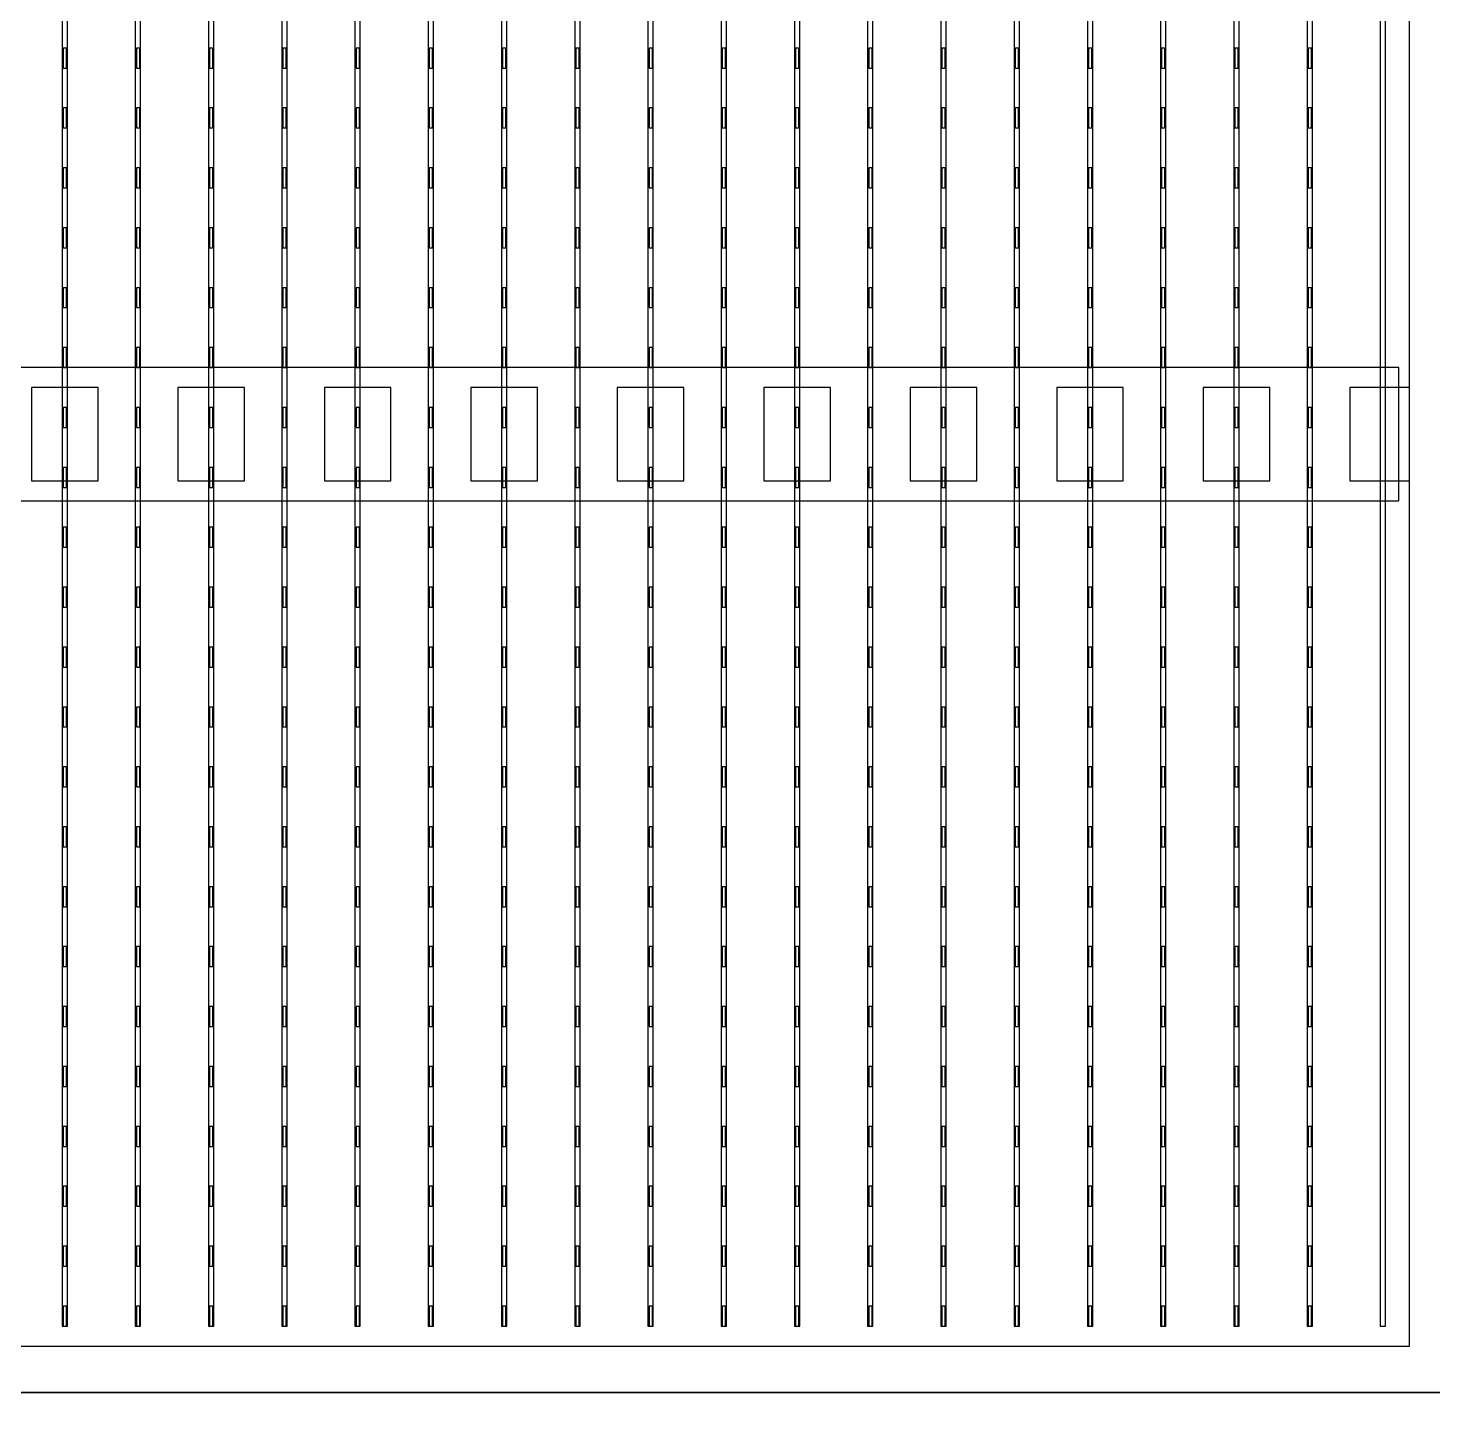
# Model space of a CAD drawing. Header units: millimetres. Extents: x -18 to 142, y -7 to 153.
# Drawn here: x 9.64 to 20.2, y 20.22 to 30.65 of the extents above; entities that cross this region are included whole.
import ezdxf

# ---------------------------------------------------------------- set-up
doc = ezdxf.new("R2010")
doc.units = ezdxf.units.MM
for name, color, linetype in [('BUSBARS', 3, 'Continuous'), ('CELLS', 5, 'Continuous'), ('CONTACT_PADS', 2, 'Continuous'), ('DICING', 4, 'Continuous'), ('FINGERS', 1, 'Continuous'), ('INSULATION', 2, 'Continuous')]:
    doc.layers.add(name, color=color, linetype=linetype)

msp = doc.modelspace()

# ---------------------------------------------------------------- linework, layer by layer
at = {"layer": 'BUSBARS'}
msp.add_lwpolyline([(19.94, 27.1), (19.94, 28.1), (-0.1, 28.1), (-0.1, 27.1), (19.94, 27.1)], close=True, dxfattribs=at)
at = {"layer": 'CELLS'}
for points in [[(20.37, 20.4), (20.37, 41.3), (-0.53, 41.3), (-0.53, 20.4), (20.37, 20.4)], [(20.37, -0.5), (20.37, 20.4), (-0.53, 20.4), (-0.53, -0.5), (20.37, -0.5)]]:
    msp.add_lwpolyline(points, close=True, dxfattribs=at)
at = {"layer": 'CONTACT_PADS'}
for points in [[(9.933, 30.35), (9.933, 30.5), (9.908, 30.5), (9.908, 30.35), (9.933, 30.35)], [(10.483, 30.35), (10.483, 30.5), (10.458, 30.5), (10.458, 30.35), (10.483, 30.35)], [(11.033, 30.35), (11.033, 30.5), (11.008, 30.5), (11.008, 30.35), (11.033, 30.35)], [(11.583, 30.35), (11.583, 30.5), (11.558, 30.5), (11.558, 30.35), (11.583, 30.35)], [(12.133, 30.35), (12.133, 30.5), (12.108, 30.5), (12.108, 30.35), (12.133, 30.35)], [(12.683, 30.35), (12.683, 30.5), (12.658, 30.5), (12.658, 30.35), (12.683, 30.35)], [(13.233, 30.35), (13.233, 30.5), (13.208, 30.5), (13.208, 30.35), (13.233, 30.35)], [(13.783, 30.35), (13.783, 30.5), (13.758, 30.5), (13.758, 30.35), (13.783, 30.35)], [(14.333, 30.35), (14.333, 30.5), (14.308, 30.5), (14.308, 30.35), (14.333, 30.35)], [(14.883, 30.35), (14.883, 30.5), (14.858, 30.5), (14.858, 30.35), (14.883, 30.35)], [(15.433, 30.35), (15.433, 30.5), (15.408, 30.5), (15.408, 30.35), (15.433, 30.35)], [(15.983, 30.35), (15.983, 30.5), (15.958, 30.5), (15.958, 30.35), (15.983, 30.35)], [(16.533, 30.35), (16.533, 30.5), (16.508, 30.5), (16.508, 30.35), (16.533, 30.35)], [(17.083, 30.35), (17.083, 30.5), (17.058, 30.5), (17.058, 30.35), (17.083, 30.35)], [(17.633, 30.35), (17.633, 30.5), (17.608, 30.5), (17.608, 30.35), (17.633, 30.35)], [(18.183, 30.35), (18.183, 30.5), (18.158, 30.5), (18.158, 30.35), (18.183, 30.35)], [(18.733, 30.35), (18.733, 30.5), (18.708, 30.5), (18.708, 30.35), (18.733, 30.35)], [(19.283, 30.35), (19.283, 30.5), (19.258, 30.5), (19.258, 30.35), (19.283, 30.35)], [(9.933, 29.9), (9.933, 30.05), (9.908, 30.05), (9.908, 29.9), (9.933, 29.9)], [(10.483, 29.9), (10.483, 30.05), (10.458, 30.05), (10.458, 29.9), (10.483, 29.9)], [(11.033, 29.9), (11.033, 30.05), (11.008, 30.05), (11.008, 29.9), (11.033, 29.9)], [(11.583, 29.9), (11.583, 30.05), (11.558, 30.05), (11.558, 29.9), (11.583, 29.9)], [(12.133, 29.9), (12.133, 30.05), (12.108, 30.05), (12.108, 29.9), (12.133, 29.9)], [(12.683, 29.9), (12.683, 30.05), (12.658, 30.05), (12.658, 29.9), (12.683, 29.9)], [(13.233, 29.9), (13.233, 30.05), (13.208, 30.05), (13.208, 29.9), (13.233, 29.9)], [(13.783, 29.9), (13.783, 30.05), (13.758, 30.05), (13.758, 29.9), (13.783, 29.9)], [(14.333, 29.9), (14.333, 30.05), (14.308, 30.05), (14.308, 29.9), (14.333, 29.9)], [(14.883, 29.9), (14.883, 30.05), (14.858, 30.05), (14.858, 29.9), (14.883, 29.9)], [(15.433, 29.9), (15.433, 30.05), (15.408, 30.05), (15.408, 29.9), (15.433, 29.9)], [(15.983, 29.9), (15.983, 30.05), (15.958, 30.05), (15.958, 29.9), (15.983, 29.9)], [(16.533, 29.9), (16.533, 30.05), (16.508, 30.05), (16.508, 29.9), (16.533, 29.9)], [(17.083, 29.9), (17.083, 30.05), (17.058, 30.05), (17.058, 29.9), (17.083, 29.9)], [(17.633, 29.9), (17.633, 30.05), (17.608, 30.05), (17.608, 29.9), (17.633, 29.9)], [(18.183, 29.9), (18.183, 30.05), (18.158, 30.05), (18.158, 29.9), (18.183, 29.9)], [(18.733, 29.9), (18.733, 30.05), (18.708, 30.05), (18.708, 29.9), (18.733, 29.9)], [(19.283, 29.9), (19.283, 30.05), (19.258, 30.05), (19.258, 29.9), (19.283, 29.9)], [(9.933, 29.45), (9.933, 29.6), (9.908, 29.6), (9.908, 29.45), (9.933, 29.45)], [(10.483, 29.45), (10.483, 29.6), (10.458, 29.6), (10.458, 29.45), (10.483, 29.45)], [(11.033, 29.45), (11.033, 29.6), (11.008, 29.6), (11.008, 29.45), (11.033, 29.45)], [(11.583, 29.45), (11.583, 29.6), (11.558, 29.6), (11.558, 29.45), (11.583, 29.45)], [(12.133, 29.45), (12.133, 29.6), (12.108, 29.6), (12.108, 29.45), (12.133, 29.45)], [(12.683, 29.45), (12.683, 29.6), (12.658, 29.6), (12.658, 29.45), (12.683, 29.45)], [(13.233, 29.45), (13.233, 29.6), (13.208, 29.6), (13.208, 29.45), (13.233, 29.45)], [(13.783, 29.45), (13.783, 29.6), (13.758, 29.6), (13.758, 29.45), (13.783, 29.45)], [(14.333, 29.45), (14.333, 29.6), (14.308, 29.6), (14.308, 29.45), (14.333, 29.45)], [(14.883, 29.45), (14.883, 29.6), (14.858, 29.6), (14.858, 29.45), (14.883, 29.45)], [(15.433, 29.45), (15.433, 29.6), (15.408, 29.6), (15.408, 29.45), (15.433, 29.45)], [(15.983, 29.45), (15.983, 29.6), (15.958, 29.6), (15.958, 29.45), (15.983, 29.45)], [(16.533, 29.45), (16.533, 29.6), (16.508, 29.6), (16.508, 29.45), (16.533, 29.45)], [(17.083, 29.45), (17.083, 29.6), (17.058, 29.6), (17.058, 29.45), (17.083, 29.45)], [(17.633, 29.45), (17.633, 29.6), (17.608, 29.6), (17.608, 29.45), (17.633, 29.45)], [(18.183, 29.45), (18.183, 29.6), (18.158, 29.6), (18.158, 29.45), (18.183, 29.45)], [(18.733, 29.45), (18.733, 29.6), (18.708, 29.6), (18.708, 29.45), (18.733, 29.45)], [(19.283, 29.45), (19.283, 29.6), (19.258, 29.6), (19.258, 29.45), (19.283, 29.45)], [(9.933, 29), (9.933, 29.15), (9.908, 29.15), (9.908, 29), (9.933, 29)], [(10.483, 29), (10.483, 29.15), (10.458, 29.15), (10.458, 29), (10.483, 29)], [(11.033, 29), (11.033, 29.15), (11.008, 29.15), (11.008, 29), (11.033, 29)], [(11.583, 29), (11.583, 29.15), (11.558, 29.15), (11.558, 29), (11.583, 29)], [(12.133, 29), (12.133, 29.15), (12.108, 29.15), (12.108, 29), (12.133, 29)], [(12.683, 29), (12.683, 29.15), (12.658, 29.15), (12.658, 29), (12.683, 29)], [(13.233, 29), (13.233, 29.15), (13.208, 29.15), (13.208, 29), (13.233, 29)], [(13.783, 29), (13.783, 29.15), (13.758, 29.15), (13.758, 29), (13.783, 29)], [(14.333, 29), (14.333, 29.15), (14.308, 29.15), (14.308, 29), (14.333, 29)], [(14.883, 29), (14.883, 29.15), (14.858, 29.15), (14.858, 29), (14.883, 29)], [(15.433, 29), (15.433, 29.15), (15.408, 29.15), (15.408, 29), (15.433, 29)], [(15.983, 29), (15.983, 29.15), (15.958, 29.15), (15.958, 29), (15.983, 29)], [(16.533, 29), (16.533, 29.15), (16.508, 29.15), (16.508, 29), (16.533, 29)], [(17.083, 29), (17.083, 29.15), (17.058, 29.15), (17.058, 29), (17.083, 29)], [(17.633, 29), (17.633, 29.15), (17.608, 29.15), (17.608, 29), (17.633, 29)], [(18.183, 29), (18.183, 29.15), (18.158, 29.15), (18.158, 29), (18.183, 29)], [(18.733, 29), (18.733, 29.15), (18.708, 29.15), (18.708, 29), (18.733, 29)], [(19.283, 29), (19.283, 29.15), (19.258, 29.15), (19.258, 29), (19.283, 29)], [(9.933, 28.55), (9.933, 28.7), (9.908, 28.7), (9.908, 28.55), (9.933, 28.55)], [(10.483, 28.55), (10.483, 28.7), (10.458, 28.7), (10.458, 28.55), (10.483, 28.55)], [(11.033, 28.55), (11.033, 28.7), (11.008, 28.7), (11.008, 28.55), (11.033, 28.55)], [(11.583, 28.55), (11.583, 28.7), (11.558, 28.7), (11.558, 28.55), (11.583, 28.55)], [(12.133, 28.55), (12.133, 28.7), (12.108, 28.7), (12.108, 28.55), (12.133, 28.55)], [(12.683, 28.55), (12.683, 28.7), (12.658, 28.7), (12.658, 28.55), (12.683, 28.55)], [(13.233, 28.55), (13.233, 28.7), (13.208, 28.7), (13.208, 28.55), (13.233, 28.55)], [(13.783, 28.55), (13.783, 28.7), (13.758, 28.7), (13.758, 28.55), (13.783, 28.55)], [(14.333, 28.55), (14.333, 28.7), (14.308, 28.7), (14.308, 28.55), (14.333, 28.55)], [(14.883, 28.55), (14.883, 28.7), (14.858, 28.7), (14.858, 28.55), (14.883, 28.55)], [(15.433, 28.55), (15.433, 28.7), (15.408, 28.7), (15.408, 28.55), (15.433, 28.55)], [(15.983, 28.55), (15.983, 28.7), (15.958, 28.7), (15.958, 28.55), (15.983, 28.55)], [(16.533, 28.55), (16.533, 28.7), (16.508, 28.7), (16.508, 28.55), (16.533, 28.55)], [(17.083, 28.55), (17.083, 28.7), (17.058, 28.7), (17.058, 28.55), (17.083, 28.55)], [(17.633, 28.55), (17.633, 28.7), (17.608, 28.7), (17.608, 28.55), (17.633, 28.55)], [(18.183, 28.55), (18.183, 28.7), (18.158, 28.7), (18.158, 28.55), (18.183, 28.55)], [(18.733, 28.55), (18.733, 28.7), (18.708, 28.7), (18.708, 28.55), (18.733, 28.55)], [(19.283, 28.55), (19.283, 28.7), (19.258, 28.7), (19.258, 28.55), (19.283, 28.55)], [(9.933, 28.1), (9.933, 28.25), (9.908, 28.25), (9.908, 28.1), (9.933, 28.1)], [(10.483, 28.1), (10.483, 28.25), (10.458, 28.25), (10.458, 28.1), (10.483, 28.1)], [(11.033, 28.1), (11.033, 28.25), (11.008, 28.25), (11.008, 28.1), (11.033, 28.1)], [(11.583, 28.1), (11.583, 28.25), (11.558, 28.25), (11.558, 28.1), (11.583, 28.1)], [(12.133, 28.1), (12.133, 28.25), (12.108, 28.25), (12.108, 28.1), (12.133, 28.1)], [(12.683, 28.1), (12.683, 28.25), (12.658, 28.25), (12.658, 28.1), (12.683, 28.1)], [(13.233, 28.1), (13.233, 28.25), (13.208, 28.25), (13.208, 28.1), (13.233, 28.1)], [(13.783, 28.1), (13.783, 28.25), (13.758, 28.25), (13.758, 28.1), (13.783, 28.1)], [(14.333, 28.1), (14.333, 28.25), (14.308, 28.25), (14.308, 28.1), (14.333, 28.1)], [(14.883, 28.1), (14.883, 28.25), (14.858, 28.25), (14.858, 28.1), (14.883, 28.1)], [(15.433, 28.1), (15.433, 28.25), (15.408, 28.25), (15.408, 28.1), (15.433, 28.1)], [(15.983, 28.1), (15.983, 28.25), (15.958, 28.25), (15.958, 28.1), (15.983, 28.1)], [(16.533, 28.1), (16.533, 28.25), (16.508, 28.25), (16.508, 28.1), (16.533, 28.1)], [(17.083, 28.1), (17.083, 28.25), (17.058, 28.25), (17.058, 28.1), (17.083, 28.1)], [(17.633, 28.1), (17.633, 28.25), (17.608, 28.25), (17.608, 28.1), (17.633, 28.1)], [(18.183, 28.1), (18.183, 28.25), (18.158, 28.25), (18.158, 28.1), (18.183, 28.1)], [(18.733, 28.1), (18.733, 28.25), (18.708, 28.25), (18.708, 28.1), (18.733, 28.1)], [(19.283, 28.1), (19.283, 28.25), (19.258, 28.25), (19.258, 28.1), (19.283, 28.1)], [(9.933, 27.65), (9.933, 27.8), (9.908, 27.8), (9.908, 27.65), (9.933, 27.65)], [(10.483, 27.65), (10.483, 27.8), (10.458, 27.8), (10.458, 27.65), (10.483, 27.65)], [(11.033, 27.65), (11.033, 27.8), (11.008, 27.8), (11.008, 27.65), (11.033, 27.65)], [(11.583, 27.65), (11.583, 27.8), (11.558, 27.8), (11.558, 27.65), (11.583, 27.65)], [(12.133, 27.65), (12.133, 27.8), (12.108, 27.8), (12.108, 27.65), (12.133, 27.65)], [(12.683, 27.65), (12.683, 27.8), (12.658, 27.8), (12.658, 27.65), (12.683, 27.65)], [(13.233, 27.65), (13.233, 27.8), (13.208, 27.8), (13.208, 27.65), (13.233, 27.65)], [(13.783, 27.65), (13.783, 27.8), (13.758, 27.8), (13.758, 27.65), (13.783, 27.65)], [(14.333, 27.65), (14.333, 27.8), (14.308, 27.8), (14.308, 27.65), (14.333, 27.65)], [(14.883, 27.65), (14.883, 27.8), (14.858, 27.8), (14.858, 27.65), (14.883, 27.65)], [(15.433, 27.65), (15.433, 27.8), (15.408, 27.8), (15.408, 27.65), (15.433, 27.65)], [(15.983, 27.65), (15.983, 27.8), (15.958, 27.8), (15.958, 27.65), (15.983, 27.65)], [(16.533, 27.65), (16.533, 27.8), (16.508, 27.8), (16.508, 27.65), (16.533, 27.65)], [(17.083, 27.65), (17.083, 27.8), (17.058, 27.8), (17.058, 27.65), (17.083, 27.65)], [(17.633, 27.65), (17.633, 27.8), (17.608, 27.8), (17.608, 27.65), (17.633, 27.65)], [(18.183, 27.65), (18.183, 27.8), (18.158, 27.8), (18.158, 27.65), (18.183, 27.65)], [(18.733, 27.65), (18.733, 27.8), (18.708, 27.8), (18.708, 27.65), (18.733, 27.65)], [(19.283, 27.65), (19.283, 27.8), (19.258, 27.8), (19.258, 27.65), (19.283, 27.65)], [(9.933, 27.2), (9.933, 27.35), (9.908, 27.35), (9.908, 27.2), (9.933, 27.2)], [(10.483, 27.2), (10.483, 27.35), (10.458, 27.35), (10.458, 27.2), (10.483, 27.2)], [(11.033, 27.2), (11.033, 27.35), (11.008, 27.35), (11.008, 27.2), (11.033, 27.2)], [(11.583, 27.2), (11.583, 27.35), (11.558, 27.35), (11.558, 27.2), (11.583, 27.2)], [(12.133, 27.2), (12.133, 27.35), (12.108, 27.35), (12.108, 27.2), (12.133, 27.2)], [(12.683, 27.2), (12.683, 27.35), (12.658, 27.35), (12.658, 27.2), (12.683, 27.2)], [(13.233, 27.2), (13.233, 27.35), (13.208, 27.35), (13.208, 27.2), (13.233, 27.2)], [(13.783, 27.2), (13.783, 27.35), (13.758, 27.35), (13.758, 27.2), (13.783, 27.2)], [(14.333, 27.2), (14.333, 27.35), (14.308, 27.35), (14.308, 27.2), (14.333, 27.2)], [(14.883, 27.2), (14.883, 27.35), (14.858, 27.35), (14.858, 27.2), (14.883, 27.2)], [(15.433, 27.2), (15.433, 27.35), (15.408, 27.35), (15.408, 27.2), (15.433, 27.2)], [(15.983, 27.2), (15.983, 27.35), (15.958, 27.35), (15.958, 27.2), (15.983, 27.2)], [(16.533, 27.2), (16.533, 27.35), (16.508, 27.35), (16.508, 27.2), (16.533, 27.2)], [(17.083, 27.2), (17.083, 27.35), (17.058, 27.35), (17.058, 27.2), (17.083, 27.2)], [(17.633, 27.2), (17.633, 27.35), (17.608, 27.35), (17.608, 27.2), (17.633, 27.2)], [(18.183, 27.2), (18.183, 27.35), (18.158, 27.35), (18.158, 27.2), (18.183, 27.2)], [(18.733, 27.2), (18.733, 27.35), (18.708, 27.35), (18.708, 27.2), (18.733, 27.2)], [(19.283, 27.2), (19.283, 27.35), (19.258, 27.35), (19.258, 27.2), (19.283, 27.2)], [(9.933, 26.75), (9.933, 26.9), (9.908, 26.9), (9.908, 26.75), (9.933, 26.75)], [(10.483, 26.75), (10.483, 26.9), (10.458, 26.9), (10.458, 26.75), (10.483, 26.75)], [(11.033, 26.75), (11.033, 26.9), (11.008, 26.9), (11.008, 26.75), (11.033, 26.75)], [(11.583, 26.75), (11.583, 26.9), (11.558, 26.9), (11.558, 26.75), (11.583, 26.75)], [(12.133, 26.75), (12.133, 26.9), (12.108, 26.9), (12.108, 26.75), (12.133, 26.75)], [(12.683, 26.75), (12.683, 26.9), (12.658, 26.9), (12.658, 26.75), (12.683, 26.75)], [(13.233, 26.75), (13.233, 26.9), (13.208, 26.9), (13.208, 26.75), (13.233, 26.75)], [(13.783, 26.75), (13.783, 26.9), (13.758, 26.9), (13.758, 26.75), (13.783, 26.75)], [(14.333, 26.75), (14.333, 26.9), (14.308, 26.9), (14.308, 26.75), (14.333, 26.75)], [(14.883, 26.75), (14.883, 26.9), (14.858, 26.9), (14.858, 26.75), (14.883, 26.75)], [(15.433, 26.75), (15.433, 26.9), (15.408, 26.9), (15.408, 26.75), (15.433, 26.75)], [(15.983, 26.75), (15.983, 26.9), (15.958, 26.9), (15.958, 26.75), (15.983, 26.75)], [(16.533, 26.75), (16.533, 26.9), (16.508, 26.9), (16.508, 26.75), (16.533, 26.75)], [(17.083, 26.75), (17.083, 26.9), (17.058, 26.9), (17.058, 26.75), (17.083, 26.75)], [(17.633, 26.75), (17.633, 26.9), (17.608, 26.9), (17.608, 26.75), (17.633, 26.75)], [(18.183, 26.75), (18.183, 26.9), (18.158, 26.9), (18.158, 26.75), (18.183, 26.75)], [(18.733, 26.75), (18.733, 26.9), (18.708, 26.9), (18.708, 26.75), (18.733, 26.75)], [(19.283, 26.75), (19.283, 26.9), (19.258, 26.9), (19.258, 26.75), (19.283, 26.75)], [(9.933, 26.3), (9.933, 26.45), (9.908, 26.45), (9.908, 26.3), (9.933, 26.3)], [(10.483, 26.3), (10.483, 26.45), (10.458, 26.45), (10.458, 26.3), (10.483, 26.3)], [(11.033, 26.3), (11.033, 26.45), (11.008, 26.45), (11.008, 26.3), (11.033, 26.3)], [(11.583, 26.3), (11.583, 26.45), (11.558, 26.45), (11.558, 26.3), (11.583, 26.3)], [(12.133, 26.3), (12.133, 26.45), (12.108, 26.45), (12.108, 26.3), (12.133, 26.3)], [(12.683, 26.3), (12.683, 26.45), (12.658, 26.45), (12.658, 26.3), (12.683, 26.3)], [(13.233, 26.3), (13.233, 26.45), (13.208, 26.45), (13.208, 26.3), (13.233, 26.3)], [(13.783, 26.3), (13.783, 26.45), (13.758, 26.45), (13.758, 26.3), (13.783, 26.3)], [(14.333, 26.3), (14.333, 26.45), (14.308, 26.45), (14.308, 26.3), (14.333, 26.3)], [(14.883, 26.3), (14.883, 26.45), (14.858, 26.45), (14.858, 26.3), (14.883, 26.3)], [(15.433, 26.3), (15.433, 26.45), (15.408, 26.45), (15.408, 26.3), (15.433, 26.3)], [(15.983, 26.3), (15.983, 26.45), (15.958, 26.45), (15.958, 26.3), (15.983, 26.3)], [(16.533, 26.3), (16.533, 26.45), (16.508, 26.45), (16.508, 26.3), (16.533, 26.3)], [(17.083, 26.3), (17.083, 26.45), (17.058, 26.45), (17.058, 26.3), (17.083, 26.3)], [(17.633, 26.3), (17.633, 26.45), (17.608, 26.45), (17.608, 26.3), (17.633, 26.3)], [(18.183, 26.3), (18.183, 26.45), (18.158, 26.45), (18.158, 26.3), (18.183, 26.3)], [(18.733, 26.3), (18.733, 26.45), (18.708, 26.45), (18.708, 26.3), (18.733, 26.3)], [(19.283, 26.3), (19.283, 26.45), (19.258, 26.45), (19.258, 26.3), (19.283, 26.3)], [(9.933, 25.85), (9.933, 26), (9.908, 26), (9.908, 25.85), (9.933, 25.85)], [(10.483, 25.85), (10.483, 26), (10.458, 26), (10.458, 25.85), (10.483, 25.85)], [(11.033, 25.85), (11.033, 26), (11.008, 26), (11.008, 25.85), (11.033, 25.85)], [(11.583, 25.85), (11.583, 26), (11.558, 26), (11.558, 25.85), (11.583, 25.85)], [(12.133, 25.85), (12.133, 26), (12.108, 26), (12.108, 25.85), (12.133, 25.85)], [(12.683, 25.85), (12.683, 26), (12.658, 26), (12.658, 25.85), (12.683, 25.85)], [(13.233, 25.85), (13.233, 26), (13.208, 26), (13.208, 25.85), (13.233, 25.85)], [(13.783, 25.85), (13.783, 26), (13.758, 26), (13.758, 25.85), (13.783, 25.85)], [(14.333, 25.85), (14.333, 26), (14.308, 26), (14.308, 25.85), (14.333, 25.85)], [(14.883, 25.85), (14.883, 26), (14.858, 26), (14.858, 25.85), (14.883, 25.85)], [(15.433, 25.85), (15.433, 26), (15.408, 26), (15.408, 25.85), (15.433, 25.85)], [(15.983, 25.85), (15.983, 26), (15.958, 26), (15.958, 25.85), (15.983, 25.85)], [(16.533, 25.85), (16.533, 26), (16.508, 26), (16.508, 25.85), (16.533, 25.85)], [(17.083, 25.85), (17.083, 26), (17.058, 26), (17.058, 25.85), (17.083, 25.85)], [(17.633, 25.85), (17.633, 26), (17.608, 26), (17.608, 25.85), (17.633, 25.85)], [(18.183, 25.85), (18.183, 26), (18.158, 26), (18.158, 25.85), (18.183, 25.85)], [(18.733, 25.85), (18.733, 26), (18.708, 26), (18.708, 25.85), (18.733, 25.85)], [(19.283, 25.85), (19.283, 26), (19.258, 26), (19.258, 25.85), (19.283, 25.85)], [(9.933, 25.4), (9.933, 25.55), (9.908, 25.55), (9.908, 25.4), (9.933, 25.4)], [(10.483, 25.4), (10.483, 25.55), (10.458, 25.55), (10.458, 25.4), (10.483, 25.4)], [(11.033, 25.4), (11.033, 25.55), (11.008, 25.55), (11.008, 25.4), (11.033, 25.4)], [(11.583, 25.4), (11.583, 25.55), (11.558, 25.55), (11.558, 25.4), (11.583, 25.4)], [(12.133, 25.4), (12.133, 25.55), (12.108, 25.55), (12.108, 25.4), (12.133, 25.4)], [(12.683, 25.4), (12.683, 25.55), (12.658, 25.55), (12.658, 25.4), (12.683, 25.4)], [(13.233, 25.4), (13.233, 25.55), (13.208, 25.55), (13.208, 25.4), (13.233, 25.4)], [(13.783, 25.4), (13.783, 25.55), (13.758, 25.55), (13.758, 25.4), (13.783, 25.4)], [(14.333, 25.4), (14.333, 25.55), (14.308, 25.55), (14.308, 25.4), (14.333, 25.4)], [(14.883, 25.4), (14.883, 25.55), (14.858, 25.55), (14.858, 25.4), (14.883, 25.4)], [(15.433, 25.4), (15.433, 25.55), (15.408, 25.55), (15.408, 25.4), (15.433, 25.4)], [(15.983, 25.4), (15.983, 25.55), (15.958, 25.55), (15.958, 25.4), (15.983, 25.4)], [(16.533, 25.4), (16.533, 25.55), (16.508, 25.55), (16.508, 25.4), (16.533, 25.4)], [(17.083, 25.4), (17.083, 25.55), (17.058, 25.55), (17.058, 25.4), (17.083, 25.4)], [(17.633, 25.4), (17.633, 25.55), (17.608, 25.55), (17.608, 25.4), (17.633, 25.4)], [(18.183, 25.4), (18.183, 25.55), (18.158, 25.55), (18.158, 25.4), (18.183, 25.4)], [(18.733, 25.4), (18.733, 25.55), (18.708, 25.55), (18.708, 25.4), (18.733, 25.4)], [(19.283, 25.4), (19.283, 25.55), (19.258, 25.55), (19.258, 25.4), (19.283, 25.4)], [(9.933, 24.95), (9.933, 25.1), (9.908, 25.1), (9.908, 24.95), (9.933, 24.95)], [(10.483, 24.95), (10.483, 25.1), (10.458, 25.1), (10.458, 24.95), (10.483, 24.95)], [(11.033, 24.95), (11.033, 25.1), (11.008, 25.1), (11.008, 24.95), (11.033, 24.95)], [(11.583, 24.95), (11.583, 25.1), (11.558, 25.1), (11.558, 24.95), (11.583, 24.95)], [(12.133, 24.95), (12.133, 25.1), (12.108, 25.1), (12.108, 24.95), (12.133, 24.95)], [(12.683, 24.95), (12.683, 25.1), (12.658, 25.1), (12.658, 24.95), (12.683, 24.95)], [(13.233, 24.95), (13.233, 25.1), (13.208, 25.1), (13.208, 24.95), (13.233, 24.95)], [(13.783, 24.95), (13.783, 25.1), (13.758, 25.1), (13.758, 24.95), (13.783, 24.95)], [(14.333, 24.95), (14.333, 25.1), (14.308, 25.1), (14.308, 24.95), (14.333, 24.95)], [(14.883, 24.95), (14.883, 25.1), (14.858, 25.1), (14.858, 24.95), (14.883, 24.95)], [(15.433, 24.95), (15.433, 25.1), (15.408, 25.1), (15.408, 24.95), (15.433, 24.95)], [(15.983, 24.95), (15.983, 25.1), (15.958, 25.1), (15.958, 24.95), (15.983, 24.95)], [(16.533, 24.95), (16.533, 25.1), (16.508, 25.1), (16.508, 24.95), (16.533, 24.95)], [(17.083, 24.95), (17.083, 25.1), (17.058, 25.1), (17.058, 24.95), (17.083, 24.95)], [(17.633, 24.95), (17.633, 25.1), (17.608, 25.1), (17.608, 24.95), (17.633, 24.95)], [(18.183, 24.95), (18.183, 25.1), (18.158, 25.1), (18.158, 24.95), (18.183, 24.95)], [(18.733, 24.95), (18.733, 25.1), (18.708, 25.1), (18.708, 24.95), (18.733, 24.95)], [(19.283, 24.95), (19.283, 25.1), (19.258, 25.1), (19.258, 24.95), (19.283, 24.95)], [(9.933, 24.5), (9.933, 24.65), (9.908, 24.65), (9.908, 24.5), (9.933, 24.5)], [(10.483, 24.5), (10.483, 24.65), (10.458, 24.65), (10.458, 24.5), (10.483, 24.5)], [(11.033, 24.5), (11.033, 24.65), (11.008, 24.65), (11.008, 24.5), (11.033, 24.5)], [(11.583, 24.5), (11.583, 24.65), (11.558, 24.65), (11.558, 24.5), (11.583, 24.5)], [(12.133, 24.5), (12.133, 24.65), (12.108, 24.65), (12.108, 24.5), (12.133, 24.5)], [(12.683, 24.5), (12.683, 24.65), (12.658, 24.65), (12.658, 24.5), (12.683, 24.5)], [(13.233, 24.5), (13.233, 24.65), (13.208, 24.65), (13.208, 24.5), (13.233, 24.5)], [(13.783, 24.5), (13.783, 24.65), (13.758, 24.65), (13.758, 24.5), (13.783, 24.5)], [(14.333, 24.5), (14.333, 24.65), (14.308, 24.65), (14.308, 24.5), (14.333, 24.5)], [(14.883, 24.5), (14.883, 24.65), (14.858, 24.65), (14.858, 24.5), (14.883, 24.5)], [(15.433, 24.5), (15.433, 24.65), (15.408, 24.65), (15.408, 24.5), (15.433, 24.5)], [(15.983, 24.5), (15.983, 24.65), (15.958, 24.65), (15.958, 24.5), (15.983, 24.5)], [(16.533, 24.5), (16.533, 24.65), (16.508, 24.65), (16.508, 24.5), (16.533, 24.5)], [(17.083, 24.5), (17.083, 24.65), (17.058, 24.65), (17.058, 24.5), (17.083, 24.5)], [(17.633, 24.5), (17.633, 24.65), (17.608, 24.65), (17.608, 24.5), (17.633, 24.5)], [(18.183, 24.5), (18.183, 24.65), (18.158, 24.65), (18.158, 24.5), (18.183, 24.5)], [(18.733, 24.5), (18.733, 24.65), (18.708, 24.65), (18.708, 24.5), (18.733, 24.5)], [(19.283, 24.5), (19.283, 24.65), (19.258, 24.65), (19.258, 24.5), (19.283, 24.5)], [(9.933, 24.05), (9.933, 24.2), (9.908, 24.2), (9.908, 24.05), (9.933, 24.05)], [(10.483, 24.05), (10.483, 24.2), (10.458, 24.2), (10.458, 24.05), (10.483, 24.05)], [(11.033, 24.05), (11.033, 24.2), (11.008, 24.2), (11.008, 24.05), (11.033, 24.05)], [(11.583, 24.05), (11.583, 24.2), (11.558, 24.2), (11.558, 24.05), (11.583, 24.05)], [(12.133, 24.05), (12.133, 24.2), (12.108, 24.2), (12.108, 24.05), (12.133, 24.05)], [(12.683, 24.05), (12.683, 24.2), (12.658, 24.2), (12.658, 24.05), (12.683, 24.05)], [(13.233, 24.05), (13.233, 24.2), (13.208, 24.2), (13.208, 24.05), (13.233, 24.05)], [(13.783, 24.05), (13.783, 24.2), (13.758, 24.2), (13.758, 24.05), (13.783, 24.05)], [(14.333, 24.05), (14.333, 24.2), (14.308, 24.2), (14.308, 24.05), (14.333, 24.05)], [(14.883, 24.05), (14.883, 24.2), (14.858, 24.2), (14.858, 24.05), (14.883, 24.05)], [(15.433, 24.05), (15.433, 24.2), (15.408, 24.2), (15.408, 24.05), (15.433, 24.05)], [(15.983, 24.05), (15.983, 24.2), (15.958, 24.2), (15.958, 24.05), (15.983, 24.05)], [(16.533, 24.05), (16.533, 24.2), (16.508, 24.2), (16.508, 24.05), (16.533, 24.05)], [(17.083, 24.05), (17.083, 24.2), (17.058, 24.2), (17.058, 24.05), (17.083, 24.05)], [(17.633, 24.05), (17.633, 24.2), (17.608, 24.2), (17.608, 24.05), (17.633, 24.05)], [(18.183, 24.05), (18.183, 24.2), (18.158, 24.2), (18.158, 24.05), (18.183, 24.05)], [(18.733, 24.05), (18.733, 24.2), (18.708, 24.2), (18.708, 24.05), (18.733, 24.05)], [(19.283, 24.05), (19.283, 24.2), (19.258, 24.2), (19.258, 24.05), (19.283, 24.05)], [(9.933, 23.6), (9.933, 23.75), (9.908, 23.75), (9.908, 23.6), (9.933, 23.6)], [(10.483, 23.6), (10.483, 23.75), (10.458, 23.75), (10.458, 23.6), (10.483, 23.6)], [(11.033, 23.6), (11.033, 23.75), (11.008, 23.75), (11.008, 23.6), (11.033, 23.6)], [(11.583, 23.6), (11.583, 23.75), (11.558, 23.75), (11.558, 23.6), (11.583, 23.6)], [(12.133, 23.6), (12.133, 23.75), (12.108, 23.75), (12.108, 23.6), (12.133, 23.6)], [(12.683, 23.6), (12.683, 23.75), (12.658, 23.75), (12.658, 23.6), (12.683, 23.6)], [(13.233, 23.6), (13.233, 23.75), (13.208, 23.75), (13.208, 23.6), (13.233, 23.6)], [(13.783, 23.6), (13.783, 23.75), (13.758, 23.75), (13.758, 23.6), (13.783, 23.6)], [(14.333, 23.6), (14.333, 23.75), (14.308, 23.75), (14.308, 23.6), (14.333, 23.6)], [(14.883, 23.6), (14.883, 23.75), (14.858, 23.75), (14.858, 23.6), (14.883, 23.6)], [(15.433, 23.6), (15.433, 23.75), (15.408, 23.75), (15.408, 23.6), (15.433, 23.6)], [(15.983, 23.6), (15.983, 23.75), (15.958, 23.75), (15.958, 23.6), (15.983, 23.6)], [(16.533, 23.6), (16.533, 23.75), (16.508, 23.75), (16.508, 23.6), (16.533, 23.6)], [(17.083, 23.6), (17.083, 23.75), (17.058, 23.75), (17.058, 23.6), (17.083, 23.6)], [(17.633, 23.6), (17.633, 23.75), (17.608, 23.75), (17.608, 23.6), (17.633, 23.6)], [(18.183, 23.6), (18.183, 23.75), (18.158, 23.75), (18.158, 23.6), (18.183, 23.6)], [(18.733, 23.6), (18.733, 23.75), (18.708, 23.75), (18.708, 23.6), (18.733, 23.6)], [(19.283, 23.6), (19.283, 23.75), (19.258, 23.75), (19.258, 23.6), (19.283, 23.6)], [(9.933, 23.15), (9.933, 23.3), (9.908, 23.3), (9.908, 23.15), (9.933, 23.15)], [(10.483, 23.15), (10.483, 23.3), (10.458, 23.3), (10.458, 23.15), (10.483, 23.15)], [(11.033, 23.15), (11.033, 23.3), (11.008, 23.3), (11.008, 23.15), (11.033, 23.15)], [(11.583, 23.15), (11.583, 23.3), (11.558, 23.3), (11.558, 23.15), (11.583, 23.15)], [(12.133, 23.15), (12.133, 23.3), (12.108, 23.3), (12.108, 23.15), (12.133, 23.15)], [(12.683, 23.15), (12.683, 23.3), (12.658, 23.3), (12.658, 23.15), (12.683, 23.15)], [(13.233, 23.15), (13.233, 23.3), (13.208, 23.3), (13.208, 23.15), (13.233, 23.15)], [(13.783, 23.15), (13.783, 23.3), (13.758, 23.3), (13.758, 23.15), (13.783, 23.15)], [(14.333, 23.15), (14.333, 23.3), (14.308, 23.3), (14.308, 23.15), (14.333, 23.15)], [(14.883, 23.15), (14.883, 23.3), (14.858, 23.3), (14.858, 23.15), (14.883, 23.15)], [(15.433, 23.15), (15.433, 23.3), (15.408, 23.3), (15.408, 23.15), (15.433, 23.15)], [(15.983, 23.15), (15.983, 23.3), (15.958, 23.3), (15.958, 23.15), (15.983, 23.15)], [(16.533, 23.15), (16.533, 23.3), (16.508, 23.3), (16.508, 23.15), (16.533, 23.15)], [(17.083, 23.15), (17.083, 23.3), (17.058, 23.3), (17.058, 23.15), (17.083, 23.15)], [(17.633, 23.15), (17.633, 23.3), (17.608, 23.3), (17.608, 23.15), (17.633, 23.15)], [(18.183, 23.15), (18.183, 23.3), (18.158, 23.3), (18.158, 23.15), (18.183, 23.15)], [(18.733, 23.15), (18.733, 23.3), (18.708, 23.3), (18.708, 23.15), (18.733, 23.15)], [(19.283, 23.15), (19.283, 23.3), (19.258, 23.3), (19.258, 23.15), (19.283, 23.15)], [(9.933, 22.7), (9.933, 22.85), (9.908, 22.85), (9.908, 22.7), (9.933, 22.7)], [(10.483, 22.7), (10.483, 22.85), (10.458, 22.85), (10.458, 22.7), (10.483, 22.7)], [(11.033, 22.7), (11.033, 22.85), (11.008, 22.85), (11.008, 22.7), (11.033, 22.7)], [(11.583, 22.7), (11.583, 22.85), (11.558, 22.85), (11.558, 22.7), (11.583, 22.7)], [(12.133, 22.7), (12.133, 22.85), (12.108, 22.85), (12.108, 22.7), (12.133, 22.7)], [(12.683, 22.7), (12.683, 22.85), (12.658, 22.85), (12.658, 22.7), (12.683, 22.7)], [(13.233, 22.7), (13.233, 22.85), (13.208, 22.85), (13.208, 22.7), (13.233, 22.7)], [(13.783, 22.7), (13.783, 22.85), (13.758, 22.85), (13.758, 22.7), (13.783, 22.7)], [(14.333, 22.7), (14.333, 22.85), (14.308, 22.85), (14.308, 22.7), (14.333, 22.7)], [(14.883, 22.7), (14.883, 22.85), (14.858, 22.85), (14.858, 22.7), (14.883, 22.7)], [(15.433, 22.7), (15.433, 22.85), (15.408, 22.85), (15.408, 22.7), (15.433, 22.7)], [(15.983, 22.7), (15.983, 22.85), (15.958, 22.85), (15.958, 22.7), (15.983, 22.7)], [(16.533, 22.7), (16.533, 22.85), (16.508, 22.85), (16.508, 22.7), (16.533, 22.7)], [(17.083, 22.7), (17.083, 22.85), (17.058, 22.85), (17.058, 22.7), (17.083, 22.7)], [(17.633, 22.7), (17.633, 22.85), (17.608, 22.85), (17.608, 22.7), (17.633, 22.7)], [(18.183, 22.7), (18.183, 22.85), (18.158, 22.85), (18.158, 22.7), (18.183, 22.7)], [(18.733, 22.7), (18.733, 22.85), (18.708, 22.85), (18.708, 22.7), (18.733, 22.7)], [(19.283, 22.7), (19.283, 22.85), (19.258, 22.85), (19.258, 22.7), (19.283, 22.7)], [(9.933, 22.25), (9.933, 22.4), (9.908, 22.4), (9.908, 22.25), (9.933, 22.25)], [(10.483, 22.25), (10.483, 22.4), (10.458, 22.4), (10.458, 22.25), (10.483, 22.25)], [(11.033, 22.25), (11.033, 22.4), (11.008, 22.4), (11.008, 22.25), (11.033, 22.25)], [(11.583, 22.25), (11.583, 22.4), (11.558, 22.4), (11.558, 22.25), (11.583, 22.25)], [(12.133, 22.25), (12.133, 22.4), (12.108, 22.4), (12.108, 22.25), (12.133, 22.25)], [(12.683, 22.25), (12.683, 22.4), (12.658, 22.4), (12.658, 22.25), (12.683, 22.25)], [(13.233, 22.25), (13.233, 22.4), (13.208, 22.4), (13.208, 22.25), (13.233, 22.25)], [(13.783, 22.25), (13.783, 22.4), (13.758, 22.4), (13.758, 22.25), (13.783, 22.25)], [(14.333, 22.25), (14.333, 22.4), (14.308, 22.4), (14.308, 22.25), (14.333, 22.25)], [(14.883, 22.25), (14.883, 22.4), (14.858, 22.4), (14.858, 22.25), (14.883, 22.25)], [(15.433, 22.25), (15.433, 22.4), (15.408, 22.4), (15.408, 22.25), (15.433, 22.25)], [(15.983, 22.25), (15.983, 22.4), (15.958, 22.4), (15.958, 22.25), (15.983, 22.25)], [(16.533, 22.25), (16.533, 22.4), (16.508, 22.4), (16.508, 22.25), (16.533, 22.25)], [(17.083, 22.25), (17.083, 22.4), (17.058, 22.4), (17.058, 22.25), (17.083, 22.25)], [(17.633, 22.25), (17.633, 22.4), (17.608, 22.4), (17.608, 22.25), (17.633, 22.25)], [(18.183, 22.25), (18.183, 22.4), (18.158, 22.4), (18.158, 22.25), (18.183, 22.25)], [(18.733, 22.25), (18.733, 22.4), (18.708, 22.4), (18.708, 22.25), (18.733, 22.25)], [(19.283, 22.25), (19.283, 22.4), (19.258, 22.4), (19.258, 22.25), (19.283, 22.25)], [(9.933, 21.8), (9.933, 21.95), (9.908, 21.95), (9.908, 21.8), (9.933, 21.8)], [(10.483, 21.8), (10.483, 21.95), (10.458, 21.95), (10.458, 21.8), (10.483, 21.8)], [(11.033, 21.8), (11.033, 21.95), (11.008, 21.95), (11.008, 21.8), (11.033, 21.8)], [(11.583, 21.8), (11.583, 21.95), (11.558, 21.95), (11.558, 21.8), (11.583, 21.8)], [(12.133, 21.8), (12.133, 21.95), (12.108, 21.95), (12.108, 21.8), (12.133, 21.8)], [(12.683, 21.8), (12.683, 21.95), (12.658, 21.95), (12.658, 21.8), (12.683, 21.8)], [(13.233, 21.8), (13.233, 21.95), (13.208, 21.95), (13.208, 21.8), (13.233, 21.8)], [(13.783, 21.8), (13.783, 21.95), (13.758, 21.95), (13.758, 21.8), (13.783, 21.8)], [(14.333, 21.8), (14.333, 21.95), (14.308, 21.95), (14.308, 21.8), (14.333, 21.8)], [(14.883, 21.8), (14.883, 21.95), (14.858, 21.95), (14.858, 21.8), (14.883, 21.8)], [(15.433, 21.8), (15.433, 21.95), (15.408, 21.95), (15.408, 21.8), (15.433, 21.8)], [(15.983, 21.8), (15.983, 21.95), (15.958, 21.95), (15.958, 21.8), (15.983, 21.8)], [(16.533, 21.8), (16.533, 21.95), (16.508, 21.95), (16.508, 21.8), (16.533, 21.8)], [(17.083, 21.8), (17.083, 21.95), (17.058, 21.95), (17.058, 21.8), (17.083, 21.8)], [(17.633, 21.8), (17.633, 21.95), (17.608, 21.95), (17.608, 21.8), (17.633, 21.8)], [(18.183, 21.8), (18.183, 21.95), (18.158, 21.95), (18.158, 21.8), (18.183, 21.8)], [(18.733, 21.8), (18.733, 21.95), (18.708, 21.95), (18.708, 21.8), (18.733, 21.8)], [(19.283, 21.8), (19.283, 21.95), (19.258, 21.95), (19.258, 21.8), (19.283, 21.8)], [(9.933, 21.35), (9.933, 21.5), (9.908, 21.5), (9.908, 21.35), (9.933, 21.35)], [(10.483, 21.35), (10.483, 21.5), (10.458, 21.5), (10.458, 21.35), (10.483, 21.35)], [(11.033, 21.35), (11.033, 21.5), (11.008, 21.5), (11.008, 21.35), (11.033, 21.35)], [(11.583, 21.35), (11.583, 21.5), (11.558, 21.5), (11.558, 21.35), (11.583, 21.35)], [(12.133, 21.35), (12.133, 21.5), (12.108, 21.5), (12.108, 21.35), (12.133, 21.35)], [(12.683, 21.35), (12.683, 21.5), (12.658, 21.5), (12.658, 21.35), (12.683, 21.35)], [(13.233, 21.35), (13.233, 21.5), (13.208, 21.5), (13.208, 21.35), (13.233, 21.35)], [(13.783, 21.35), (13.783, 21.5), (13.758, 21.5), (13.758, 21.35), (13.783, 21.35)], [(14.333, 21.35), (14.333, 21.5), (14.308, 21.5), (14.308, 21.35), (14.333, 21.35)], [(14.883, 21.35), (14.883, 21.5), (14.858, 21.5), (14.858, 21.35), (14.883, 21.35)], [(15.433, 21.35), (15.433, 21.5), (15.408, 21.5), (15.408, 21.35), (15.433, 21.35)], [(15.983, 21.35), (15.983, 21.5), (15.958, 21.5), (15.958, 21.35), (15.983, 21.35)], [(16.533, 21.35), (16.533, 21.5), (16.508, 21.5), (16.508, 21.35), (16.533, 21.35)], [(17.083, 21.35), (17.083, 21.5), (17.058, 21.5), (17.058, 21.35), (17.083, 21.35)], [(17.633, 21.35), (17.633, 21.5), (17.608, 21.5), (17.608, 21.35), (17.633, 21.35)], [(18.183, 21.35), (18.183, 21.5), (18.158, 21.5), (18.158, 21.35), (18.183, 21.35)], [(18.733, 21.35), (18.733, 21.5), (18.708, 21.5), (18.708, 21.35), (18.733, 21.35)], [(19.283, 21.35), (19.283, 21.5), (19.258, 21.5), (19.258, 21.35), (19.283, 21.35)], [(9.933, 20.9), (9.933, 21.05), (9.908, 21.05), (9.908, 20.9), (9.933, 20.9)], [(10.483, 20.9), (10.483, 21.05), (10.458, 21.05), (10.458, 20.9), (10.483, 20.9)], [(11.033, 20.9), (11.033, 21.05), (11.008, 21.05), (11.008, 20.9), (11.033, 20.9)], [(11.583, 20.9), (11.583, 21.05), (11.558, 21.05), (11.558, 20.9), (11.583, 20.9)], [(12.133, 20.9), (12.133, 21.05), (12.108, 21.05), (12.108, 20.9), (12.133, 20.9)], [(12.683, 20.9), (12.683, 21.05), (12.658, 21.05), (12.658, 20.9), (12.683, 20.9)], [(13.233, 20.9), (13.233, 21.05), (13.208, 21.05), (13.208, 20.9), (13.233, 20.9)], [(13.783, 20.9), (13.783, 21.05), (13.758, 21.05), (13.758, 20.9), (13.783, 20.9)], [(14.333, 20.9), (14.333, 21.05), (14.308, 21.05), (14.308, 20.9), (14.333, 20.9)], [(14.883, 20.9), (14.883, 21.05), (14.858, 21.05), (14.858, 20.9), (14.883, 20.9)], [(15.433, 20.9), (15.433, 21.05), (15.408, 21.05), (15.408, 20.9), (15.433, 20.9)], [(15.983, 20.9), (15.983, 21.05), (15.958, 21.05), (15.958, 20.9), (15.983, 20.9)], [(16.533, 20.9), (16.533, 21.05), (16.508, 21.05), (16.508, 20.9), (16.533, 20.9)], [(17.083, 20.9), (17.083, 21.05), (17.058, 21.05), (17.058, 20.9), (17.083, 20.9)], [(17.633, 20.9), (17.633, 21.05), (17.608, 21.05), (17.608, 20.9), (17.633, 20.9)], [(18.183, 20.9), (18.183, 21.05), (18.158, 21.05), (18.158, 20.9), (18.183, 20.9)], [(18.733, 20.9), (18.733, 21.05), (18.708, 21.05), (18.708, 20.9), (18.733, 20.9)], [(19.283, 20.9), (19.283, 21.05), (19.258, 21.05), (19.258, 20.9), (19.283, 20.9)]]:
    msp.add_lwpolyline(points, close=True, dxfattribs=at)
at = {"layer": 'DICING'}
for q in [(37.67, 20.4), (58.57, 20.4), (79.47, 20.4), (100.37, 20.4), (121.27, 20.4), (142.17, 20.4), (142.17, 20.4), (142.17, 20.4), (142.17, 20.4), (142.17, 20.4), (142.17, 20.4), (142.17, 20.4), (142.17, 20.4), (142.17, 20.4), (142.17, 20.4), (142.17, 20.4), (142.17, 20.4), (142.17, 20.4), (142.17, 20.4), (142.17, 20.4), (142.17, 20.4), (142.17, 20.4), (142.17, 20.4), (142.17, 20.4), (142.17, 20.4), (142.17, 20.4), (142.17, 20.4), (142.17, 20.4), (142.17, 20.4), (142.17, 20.4), (142.17, 20.4), (142.17, 20.4), (142.17, 20.4), (142.17, 20.4), (142.17, 20.4), (142.17, 20.4), (142.17, 20.4), (142.17, 20.4), (142.17, 20.4), (142.17, 20.4), (142.17, 20.4), (142.17, 20.4)]:
    msp.add_line((-17.83, 20.4), q, dxfattribs=at)
at = {"layer": 'FINGERS'}
for points in [[(9.94, 20.9), (9.94, 40.8), (9.9, 40.8), (9.9, 20.9), (9.94, 20.9)], [(10.49, 20.9), (10.49, 40.8), (10.45, 40.8), (10.45, 20.9), (10.49, 20.9)], [(11.04, 20.9), (11.04, 40.8), (11, 40.8), (11, 20.9), (11.04, 20.9)], [(11.59, 20.9), (11.59, 40.8), (11.55, 40.8), (11.55, 20.9), (11.59, 20.9)], [(12.14, 20.9), (12.14, 40.8), (12.1, 40.8), (12.1, 20.9), (12.14, 20.9)], [(12.69, 20.9), (12.69, 40.8), (12.65, 40.8), (12.65, 20.9), (12.69, 20.9)], [(13.24, 20.9), (13.24, 40.8), (13.2, 40.8), (13.2, 20.9), (13.24, 20.9)], [(13.79, 20.9), (13.79, 40.8), (13.75, 40.8), (13.75, 20.9), (13.79, 20.9)], [(14.34, 20.9), (14.34, 40.8), (14.3, 40.8), (14.3, 20.9), (14.34, 20.9)], [(14.89, 20.9), (14.89, 40.8), (14.85, 40.8), (14.85, 20.9), (14.89, 20.9)], [(15.44, 20.9), (15.44, 40.8), (15.4, 40.8), (15.4, 20.9), (15.44, 20.9)], [(15.99, 20.9), (15.99, 40.8), (15.95, 40.8), (15.95, 20.9), (15.99, 20.9)], [(16.54, 20.9), (16.54, 40.8), (16.5, 40.8), (16.5, 20.9), (16.54, 20.9)], [(17.09, 20.9), (17.09, 40.8), (17.05, 40.8), (17.05, 20.9), (17.09, 20.9)], [(17.64, 20.9), (17.64, 40.8), (17.6, 40.8), (17.6, 20.9), (17.64, 20.9)], [(18.19, 20.9), (18.19, 40.8), (18.15, 40.8), (18.15, 20.9), (18.19, 20.9)], [(18.74, 20.9), (18.74, 40.8), (18.7, 40.8), (18.7, 20.9), (18.74, 20.9)], [(19.29, 20.9), (19.29, 40.8), (19.25, 40.8), (19.25, 20.9), (19.29, 20.9)], [(19.84, 20.9), (19.84, 40.8), (19.8, 40.8), (19.8, 20.9), (19.84, 20.9)]]:
    msp.add_lwpolyline(points, close=True, dxfattribs=at)
at = {"layer": 'INSULATION'}
for points in [[(20.02, 20.75), (20.02, 40.95), (-0.18, 40.95), (-0.18, 20.75), (20.02, 20.75)], [(10.17, 27.25), (10.17, 27.95), (9.67, 27.95), (9.67, 27.25), (10.17, 27.25)], [(11.27, 27.25), (11.27, 27.95), (10.77, 27.95), (10.77, 27.25), (11.27, 27.25)], [(12.37, 27.25), (12.37, 27.95), (11.87, 27.95), (11.87, 27.25), (12.37, 27.25)], [(13.47, 27.25), (13.47, 27.95), (12.97, 27.95), (12.97, 27.25), (13.47, 27.25)], [(14.57, 27.25), (14.57, 27.95), (14.07, 27.95), (14.07, 27.25), (14.57, 27.25)], [(15.67, 27.25), (15.67, 27.95), (15.17, 27.95), (15.17, 27.25), (15.67, 27.25)], [(16.77, 27.25), (16.77, 27.95), (16.27, 27.95), (16.27, 27.25), (16.77, 27.25)], [(17.87, 27.25), (17.87, 27.95), (17.37, 27.95), (17.37, 27.25), (17.87, 27.25)], [(18.97, 27.25), (18.97, 27.95), (18.47, 27.95), (18.47, 27.25), (18.97, 27.25)], [(20.02, 27.25), (20.02, 27.95), (19.57, 27.95), (19.57, 27.25), (20.02, 27.25)]]:
    msp.add_lwpolyline(points, close=True, dxfattribs=at)

doc.saveas('drawing.dxf')
